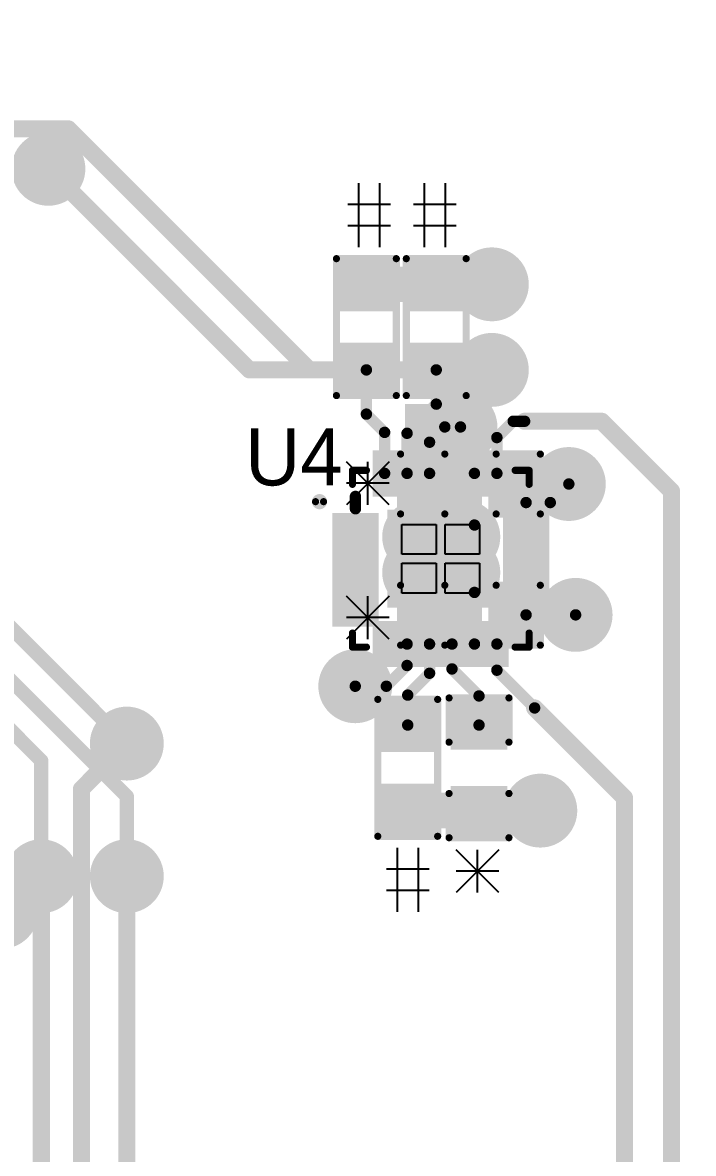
# Model space of a CAD drawing. Header units: millimetres. Extents: x 2.17 to 4.96, y 1.49 to 4.34.
# Drawn here: x 4.028 to 4.498, y 2.496 to 3.288 of the extents above; entities that cross this region are included whole.
import ezdxf

# ---------------------------------------------------------------- set-up
doc = ezdxf.new("R2010")
doc.units = ezdxf.units.MM
doc.header["$MEASUREMENT"] = 0
for name, color, linetype in [('BottomLayer', 5, 'Continuous'), ('BottomOverlay', 54, 'Continuous'), ('BottomPaste', 16, 'Continuous'), ('BottomSolder', 6, 'Continuous'), ('InternalPlane1', 76, 'Continuous'), ('InternalPlane2', 16, 'Continuous'), ('Mechanical2', 216, 'Continuous'), ('MultiLayer', 9, 'Continuous'), ('TopLayer', 1, 'Continuous'), ('TopOverlay', 2, 'Continuous'), ('TopPaste', 8, 'Continuous'), ('TopSolder', 216, 'Continuous'), ('ViaHoleLayer', 16, 'Continuous')]:
    doc.layers.add(name, color=color, linetype=linetype)

# ---------------------------------------------------------------- blocks, each defined once
blk = doc.blocks.new('R__0603_9')
at = {"layer": 'TopLayer'}
for points in [[(-0.045, 0.0175), (-0.045, -0.0175), (-0.015, 0.0175), (-0.015, -0.0175)], [(0.015, 0.0175), (0.015, -0.0175), (0.045, 0.0175), (0.045, -0.0175)]]:
    blk.add_solid(points, dxfattribs=at)
at = {"layer": 'TopOverlay', "const_width": 0.005}
for points in [[(-0.048, 0.021), (0.048, 0.021)], [(-0.048, 0.021), (-0.048, -0.021)], [(0.048, 0.021), (0.048, -0.021)], [(-0.048, -0.021), (0.048, -0.021)]]:
    blk.add_lwpolyline(points, dxfattribs=at)
at = {"layer": 'TopOverlay', "const_width": 0.0025}
for points in [[(-0.04925, 0.021, 1), (-0.04675, 0.021, 1)], [(-0.04925, 0.021, 1), (-0.04675, 0.021, 1)], [(0.04675, 0.021, 1), (0.04925, 0.021, 1)], [(0.04675, 0.021, 1), (0.04925, 0.021, 1)], [(-0.04925, -0.021, 1), (-0.04675, -0.021, 1)], [(-0.04925, -0.021, 1), (-0.04675, -0.021, 1)], [(0.04675, -0.021, 1), (0.04925, -0.021, 1)], [(0.04675, -0.021, 1), (0.04925, -0.021, 1)]]:
    blk.add_lwpolyline(points, format="xyb", close=True, dxfattribs=at)
at = {"layer": 'TopPaste'}
for points in [[(-0.045, 0.0175), (-0.045, -0.0175), (-0.015, 0.0175), (-0.015, -0.0175)], [(0.015, 0.0175), (0.015, -0.0175), (0.045, 0.0175), (0.045, -0.0175)]]:
    blk.add_solid(points, dxfattribs=at)
at = {"layer": 'TopSolder'}
for points in [[(-0.049, 0.0215), (-0.049, -0.0215), (-0.011, 0.0215), (-0.011, -0.0215)], [(0.011, 0.0215), (0.011, -0.0215), (0.049, 0.0215), (0.049, -0.0215)]]:
    blk.add_solid(points, dxfattribs=at)
blk = doc.blocks.new('R__0603_10')
at = {"layer": 'TopLayer'}
for points in [[(-0.045, 0.0175), (-0.045, -0.0175), (-0.015, 0.0175), (-0.015, -0.0175)], [(0.015, 0.0175), (0.015, -0.0175), (0.045, 0.0175), (0.045, -0.0175)]]:
    blk.add_solid(points, dxfattribs=at)
at = {"layer": 'TopOverlay', "const_width": 0.005}
for points in [[(-0.048, 0.021), (0.048, 0.021)], [(-0.048, 0.021), (-0.048, -0.021)], [(0.048, 0.021), (0.048, -0.021)], [(-0.048, -0.021), (0.048, -0.021)]]:
    blk.add_lwpolyline(points, dxfattribs=at)
at = {"layer": 'TopOverlay', "const_width": 0.0025}
for points in [[(-0.04925, 0.021, 1), (-0.04675, 0.021, 1)], [(-0.04925, 0.021, 1), (-0.04675, 0.021, 1)], [(0.04675, 0.021, 1), (0.04925, 0.021, 1)], [(0.04675, 0.021, 1), (0.04925, 0.021, 1)], [(-0.04925, -0.021, 1), (-0.04675, -0.021, 1)], [(-0.04925, -0.021, 1), (-0.04675, -0.021, 1)], [(0.04675, -0.021, 1), (0.04925, -0.021, 1)], [(0.04675, -0.021, 1), (0.04925, -0.021, 1)]]:
    blk.add_lwpolyline(points, format="xyb", close=True, dxfattribs=at)
at = {"layer": 'TopPaste'}
for points in [[(-0.045, 0.0175), (-0.045, -0.0175), (-0.015, 0.0175), (-0.015, -0.0175)], [(0.015, 0.0175), (0.015, -0.0175), (0.045, 0.0175), (0.045, -0.0175)]]:
    blk.add_solid(points, dxfattribs=at)
at = {"layer": 'TopSolder'}
for points in [[(-0.049, 0.0215), (-0.049, -0.0215), (-0.011, 0.0215), (-0.011, -0.0215)], [(0.011, 0.0215), (0.011, -0.0215), (0.049, 0.0215), (0.049, -0.0215)]]:
    blk.add_solid(points, dxfattribs=at)
blk = doc.blocks.new('R__0603_11')
at = {"layer": 'TopLayer'}
for points in [[(-0.045, 0.0175), (-0.045, -0.0175), (-0.015, 0.0175), (-0.015, -0.0175)], [(0.015, 0.0175), (0.015, -0.0175), (0.045, 0.0175), (0.045, -0.0175)]]:
    blk.add_solid(points, dxfattribs=at)
at = {"layer": 'TopOverlay', "const_width": 0.005}
for points in [[(-0.048, 0.021), (0.048, 0.021)], [(-0.048, 0.021), (-0.048, -0.021)], [(0.048, 0.021), (0.048, -0.021)], [(-0.048, -0.021), (0.048, -0.021)]]:
    blk.add_lwpolyline(points, dxfattribs=at)
at = {"layer": 'TopOverlay', "const_width": 0.0025}
for points in [[(-0.04925, 0.021, 1), (-0.04675, 0.021, 1)], [(-0.04925, 0.021, 1), (-0.04675, 0.021, 1)], [(0.04675, 0.021, 1), (0.04925, 0.021, 1)], [(0.04675, 0.021, 1), (0.04925, 0.021, 1)], [(-0.04925, -0.021, 1), (-0.04675, -0.021, 1)], [(-0.04925, -0.021, 1), (-0.04675, -0.021, 1)], [(0.04675, -0.021, 1), (0.04925, -0.021, 1)], [(0.04675, -0.021, 1), (0.04925, -0.021, 1)]]:
    blk.add_lwpolyline(points, format="xyb", close=True, dxfattribs=at)
at = {"layer": 'TopPaste'}
for points in [[(-0.045, 0.0175), (-0.045, -0.0175), (-0.015, 0.0175), (-0.015, -0.0175)], [(0.015, 0.0175), (0.015, -0.0175), (0.045, 0.0175), (0.045, -0.0175)]]:
    blk.add_solid(points, dxfattribs=at)
at = {"layer": 'TopSolder'}
for points in [[(-0.049, 0.0215), (-0.049, -0.0215), (-0.011, 0.0215), (-0.011, -0.0215)], [(0.011, 0.0215), (0.011, -0.0215), (0.049, 0.0215), (0.049, -0.0215)]]:
    blk.add_solid(points, dxfattribs=at)
blk = doc.blocks.new('24_QFN__3_3__14')
at = {"layer": 'TopLayer'}
for points in [[(-0.0437, 0.07203), (-0.0437, 0.04762), (-0.03504, 0.07203), (-0.03504, 0.04762)], [(-0.02795, 0.07203), (-0.02795, 0.04762), (-0.01929, 0.07203), (-0.01929, 0.04762)], [(-0.0122, 0.07203), (-0.0122, 0.04762), (-0.00354, 0.07203), (-0.00354, 0.04762)], [(0.00354, 0.07203), (0.00354, 0.04762), (0.0122, 0.07203), (0.0122, 0.04762)], [(0.01929, 0.07203), (0.01929, 0.04762), (0.02795, 0.07203), (0.02795, 0.04762)], [(0.03504, 0.07203), (0.03504, 0.04762), (0.0437, 0.07203), (0.0437, 0.04762)], [(0.07203, 0.0437), (0.04762, 0.0437), (0.07203, 0.03504), (0.04762, 0.03504)], [(-0.07203, 0.01929), (-0.04762, 0.01929), (-0.07203, 0.02795), (-0.04762, 0.02795)], [(0.03346, -0.03031), (0.03346, 0.03031), (-0.03346, -0.03031), (-0.03346, 0.03031)], [(0.07203, 0.02795), (0.04762, 0.02795), (0.07203, 0.01929), (0.04762, 0.01929)], [(-0.07203, 0.00354), (-0.04762, 0.00354), (-0.07203, 0.0122), (-0.04762, 0.0122)], [(0.07203, 0.0122), (0.04762, 0.0122), (0.07203, 0.00354), (0.04762, 0.00354)], [(-0.07203, -0.0122), (-0.04762, -0.0122), (-0.07203, -0.00354), (-0.04762, -0.00354)], [(0.07203, -0.00354), (0.04762, -0.00354), (0.07203, -0.0122), (0.04762, -0.0122)], [(-0.07203, -0.02795), (-0.04762, -0.02795), (-0.07203, -0.01929), (-0.04762, -0.01929)], [(0.07203, -0.01929), (0.04762, -0.01929), (0.07203, -0.02795), (0.04762, -0.02795)], [(-0.07203, -0.0437), (-0.04762, -0.0437), (-0.07203, -0.03504), (-0.04762, -0.03504)], [(0.07203, -0.03504), (0.04762, -0.03504), (0.07203, -0.0437), (0.04762, -0.0437)], [(-0.03504, -0.07203), (-0.03504, -0.04762), (-0.0437, -0.07203), (-0.0437, -0.04762)], [(-0.01929, -0.07203), (-0.01929, -0.04762), (-0.02795, -0.07203), (-0.02795, -0.04762)], [(-0.00354, -0.07203), (-0.00354, -0.04762), (-0.0122, -0.07203), (-0.0122, -0.04762)], [(0.0122, -0.07203), (0.0122, -0.04762), (0.00354, -0.07203), (0.00354, -0.04762)], [(0.02795, -0.07203), (0.02795, -0.04762), (0.01929, -0.07203), (0.01929, -0.04762)], [(0.0437, -0.07203), (0.0437, -0.04762), (0.03504, -0.07203), (0.03504, -0.04762)]]:
    blk.add_solid(points, dxfattribs=at)
at = {"layer": 'TopOverlay', "const_width": 0.005}
for points in [[(-0.06196, 0.05213), (-0.06196, 0.06197)], [(-0.06196, 0.06197), (-0.05212, 0.06197)], [(0.05213, 0.06197), (0.06197, 0.06197)], [(0.06197, 0.05213), (0.06197, 0.06197)], [(-0.06196, -0.06196), (-0.06196, -0.05212)], [(0.06197, -0.06196), (0.06197, -0.05212)], [(-0.06196, -0.06196), (-0.05212, -0.06196)], [(0.05213, -0.06196), (0.06197, -0.06196)]]:
    blk.add_lwpolyline(points, dxfattribs=at)
at = {"layer": 'TopOverlay'}
for points, const_width in [([(-0.06321, 0.06197, 1), (-0.06071, 0.06197, 1)], 0.0025), ([(-0.06321, 0.06197, 1), (-0.06071, 0.06197, 1)], 0.0025), ([(-0.05337, 0.06197, 1), (-0.05087, 0.06197, 1)], 0.0025), ([(0.05088, 0.06197, 1), (0.05338, 0.06197, 1)], 0.0025), ([(0.06072, 0.06197, 1), (0.06322, 0.06197, 1)], 0.0025), ([(0.06072, 0.06197, 1), (0.06322, 0.06197, 1)], 0.0025), ([(-0.06321, 0.05213, 1), (-0.06071, 0.05213, 1)], 0.0025), ([(0.06072, 0.05213, 1), (0.06322, 0.05213, 1)], 0.0025), ([(-0.08217, 0.04, 1), (-0.08783, 0.04, 1)], 0.005), ([(-0.08908, 0.04, 1), (-0.08658, 0.04, 1)], 0.0025), ([(-0.08342, 0.04, 1), (-0.08092, 0.04, 1)], 0.0025), ([(-0.06321, -0.05212, 1), (-0.06071, -0.05212, 1)], 0.0025), ([(0.06072, -0.05212, 1), (0.06322, -0.05212, 1)], 0.0025), ([(-0.06321, -0.06196, 1), (-0.06071, -0.06196, 1)], 0.0025), ([(-0.06321, -0.06196, 1), (-0.06071, -0.06196, 1)], 0.0025), ([(-0.05337, -0.06196, 1), (-0.05087, -0.06196, 1)], 0.0025), ([(0.05088, -0.06196, 1), (0.05338, -0.06196, 1)], 0.0025), ([(0.06072, -0.06196, 1), (0.06322, -0.06196, 1)], 0.0025), ([(0.06072, -0.06196, 1), (0.06322, -0.06196, 1)], 0.0025)]:
    blk.add_lwpolyline(points, format="xyb", close=True, dxfattribs=dict(at, const_width=const_width))
at = {"layer": 'TopPaste'}
for p, q in [((-0.0272, 0.00315), (-0.0272, 0.02402)), ((-0.0272, 0.02402), (-0.00315, 0.02402)), ((-0.00315, 0.02402), (-0.00315, 0.00315)), ((0.00315, 0.00315), (0.00315, 0.02402)), ((0.00315, 0.02402), (0.02717, 0.02402)), ((0.02717, 0.02402), (0.02717, 0.00315)), ((-0.00315, 0.00315), (-0.0272, 0.00315)), ((0.02717, 0.00315), (0.00315, 0.00315)), ((-0.02721, -0.02406), (-0.02721, -0.00315)), ((-0.02721, -0.00315), (-0.00315, -0.00315)), ((-0.00315, -0.00315), (-0.00315, -0.02406)), ((0.00316, -0.02406), (0.00316, -0.00315)), ((0.00316, -0.00315), (0.02717, -0.00315)), ((0.02717, -0.00315), (0.02717, -0.02406)), ((-0.00315, -0.02406), (-0.02721, -0.02406)), ((0.02717, -0.02406), (0.00316, -0.02406))]:
    blk.add_line(p, q, dxfattribs=at)
for points in [[(-0.0437, 0.07203), (-0.0437, 0.04762), (-0.03504, 0.07203), (-0.03504, 0.04762)], [(-0.02795, 0.07203), (-0.02795, 0.04762), (-0.01929, 0.07203), (-0.01929, 0.04762)], [(-0.0122, 0.07203), (-0.0122, 0.04762), (-0.00354, 0.07203), (-0.00354, 0.04762)], [(0.00354, 0.07203), (0.00354, 0.04762), (0.0122, 0.07203), (0.0122, 0.04762)], [(0.01929, 0.07203), (0.01929, 0.04762), (0.02795, 0.07203), (0.02795, 0.04762)], [(0.03504, 0.07203), (0.03504, 0.04762), (0.0437, 0.07203), (0.0437, 0.04762)], [(0.07203, 0.0437), (0.04762, 0.0437), (0.07203, 0.03504), (0.04762, 0.03504)], [(-0.07203, 0.01929), (-0.04762, 0.01929), (-0.07203, 0.02795), (-0.04762, 0.02795)], [(0.03346, -0.03031), (0.03346, 0.03031), (-0.03346, -0.03031), (-0.03346, 0.03031)], [(0.07203, 0.02795), (0.04762, 0.02795), (0.07203, 0.01929), (0.04762, 0.01929)], [(-0.07203, 0.00354), (-0.04762, 0.00354), (-0.07203, 0.0122), (-0.04762, 0.0122)], [(0.07203, 0.0122), (0.04762, 0.0122), (0.07203, 0.00354), (0.04762, 0.00354)], [(-0.07203, -0.0122), (-0.04762, -0.0122), (-0.07203, -0.00354), (-0.04762, -0.00354)], [(0.07203, -0.00354), (0.04762, -0.00354), (0.07203, -0.0122), (0.04762, -0.0122)], [(-0.07203, -0.02795), (-0.04762, -0.02795), (-0.07203, -0.01929), (-0.04762, -0.01929)], [(0.07203, -0.01929), (0.04762, -0.01929), (0.07203, -0.02795), (0.04762, -0.02795)], [(-0.07203, -0.0437), (-0.04762, -0.0437), (-0.07203, -0.03504), (-0.04762, -0.03504)], [(0.07203, -0.03504), (0.04762, -0.03504), (0.07203, -0.0437), (0.04762, -0.0437)], [(-0.03504, -0.07203), (-0.03504, -0.04762), (-0.0437, -0.07203), (-0.0437, -0.04762)], [(-0.01929, -0.07203), (-0.01929, -0.04762), (-0.02795, -0.07203), (-0.02795, -0.04762)], [(-0.00354, -0.07203), (-0.00354, -0.04762), (-0.0122, -0.07203), (-0.0122, -0.04762)], [(0.0122, -0.07203), (0.0122, -0.04762), (0.00354, -0.07203), (0.00354, -0.04762)], [(0.02795, -0.07203), (0.02795, -0.04762), (0.01929, -0.07203), (0.01929, -0.04762)], [(0.0437, -0.07203), (0.0437, -0.04762), (0.03504, -0.07203), (0.03504, -0.04762)]]:
    blk.add_solid(points, dxfattribs=at)
at = {"layer": 'TopSolder', "const_width": 0.008}
blk.add_lwpolyline([(-0.05983, 0.0437), (-0.05983, 0.03504)], dxfattribs=at)
at = {"layer": 'TopSolder', "const_width": 0.004}
for points in [[(-0.06183, 0.0437, 1), (-0.05783, 0.0437, 1)], [(-0.06183, 0.03504, 1), (-0.05783, 0.03504, 1)]]:
    blk.add_lwpolyline(points, format="xyb", close=True, dxfattribs=at)
at = {"layer": 'TopSolder'}
for points in [[(-0.0477, 0.07603), (-0.0477, 0.04362), (-0.03104, 0.07603), (-0.03104, 0.04362)], [(-0.03195, 0.07603), (-0.03195, 0.04362), (-0.01529, 0.07603), (-0.01529, 0.04362)], [(-0.0162, 0.07603), (-0.0162, 0.04362), (0.00046, 0.07603), (0.00046, 0.04362)], [(-0.00046, 0.07603), (-0.00046, 0.04362), (0.0162, 0.07603), (0.0162, 0.04362)], [(0.01529, 0.07603), (0.01529, 0.04362), (0.03195, 0.07603), (0.03195, 0.04362)], [(0.03104, 0.07603), (0.03104, 0.04362), (0.0477, 0.07603), (0.0477, 0.04362)], [(0.07603, 0.0477), (0.04362, 0.0477), (0.07603, 0.03104), (0.04362, 0.03104)], [(-0.07603, 0.01529), (-0.04362, 0.01529), (-0.07603, 0.03195), (-0.04362, 0.03195)], [(0.03746, -0.03431), (0.03746, 0.03431), (-0.03746, -0.03431), (-0.03746, 0.03431)], [(0.07603, 0.03195), (0.04362, 0.03195), (0.07603, 0.01529), (0.04362, 0.01529)], [(-0.07603, -0.00046), (-0.04362, -0.00046), (-0.07603, 0.0162), (-0.04362, 0.0162)], [(0.07603, 0.0162), (0.04362, 0.0162), (0.07603, -0.00046), (0.04362, -0.00046)], [(-0.07603, -0.0162), (-0.04362, -0.0162), (-0.07603, 0.00046), (-0.04362, 0.00046)], [(0.07603, 0.00046), (0.04362, 0.00046), (0.07603, -0.0162), (0.04362, -0.0162)], [(-0.07603, -0.03195), (-0.04362, -0.03195), (-0.07603, -0.01529), (-0.04362, -0.01529)], [(0.07603, -0.01529), (0.04362, -0.01529), (0.07603, -0.03195), (0.04362, -0.03195)], [(-0.07603, -0.0477), (-0.04362, -0.0477), (-0.07603, -0.03104), (-0.04362, -0.03104)], [(0.07603, -0.03104), (0.04362, -0.03104), (0.07603, -0.0477), (0.04362, -0.0477)], [(-0.03104, -0.07603), (-0.03104, -0.04362), (-0.0477, -0.07603), (-0.0477, -0.04362)], [(-0.01529, -0.07603), (-0.01529, -0.04362), (-0.03195, -0.07603), (-0.03195, -0.04362)], [(0.00046, -0.07603), (0.00046, -0.04362), (-0.0162, -0.07603), (-0.0162, -0.04362)], [(0.0162, -0.07603), (0.0162, -0.04362), (-0.00046, -0.07603), (-0.00046, -0.04362)], [(0.03195, -0.07603), (0.03195, -0.04362), (0.01529, -0.07603), (0.01529, -0.04362)], [(0.0477, -0.07603), (0.0477, -0.04362), (0.03104, -0.07603), (0.03104, -0.04362)]]:
    blk.add_solid(points, dxfattribs=at)
blk = doc.blocks.new('C__0603_31')
at = {"layer": 'TopLayer'}
for points in [[(-0.045, 0.0175), (-0.045, -0.0175), (-0.015, 0.0175), (-0.015, -0.0175)], [(0.015, 0.0175), (0.015, -0.0175), (0.045, 0.0175), (0.045, -0.0175)]]:
    blk.add_solid(points, dxfattribs=at)
at = {"layer": 'TopOverlay', "const_width": 0.005}
for points in [[(-0.049, 0.021), (-0.049, -0.021)], [(-0.049, 0.021), (-0.018, 0.021)], [(0.018, 0.021), (0.049, 0.021)], [(0.049, 0.021), (0.049, -0.021)], [(-0.049, -0.021), (-0.018, -0.021)], [(0.018, -0.021), (0.049, -0.021)]]:
    blk.add_lwpolyline(points, dxfattribs=at)
at = {"layer": 'TopOverlay', "const_width": 0.0025}
for points in [[(-0.05025, 0.021, 1), (-0.04775, 0.021, 1)], [(-0.05025, 0.021, 1), (-0.04775, 0.021, 1)], [(-0.01925, 0.021, 1), (-0.01675, 0.021, 1)], [(0.01675, 0.021, 1), (0.01925, 0.021, 1)], [(0.04775, 0.021, 1), (0.05025, 0.021, 1)], [(0.04775, 0.021, 1), (0.05025, 0.021, 1)], [(-0.05025, -0.021, 1), (-0.04775, -0.021, 1)], [(-0.05025, -0.021, 1), (-0.04775, -0.021, 1)], [(-0.01925, -0.021, 1), (-0.01675, -0.021, 1)], [(0.01675, -0.021, 1), (0.01925, -0.021, 1)], [(0.04775, -0.021, 1), (0.05025, -0.021, 1)], [(0.04775, -0.021, 1), (0.05025, -0.021, 1)]]:
    blk.add_lwpolyline(points, format="xyb", close=True, dxfattribs=at)
at = {"layer": 'TopPaste'}
for points in [[(-0.045, 0.0175), (-0.045, -0.0175), (-0.015, 0.0175), (-0.015, -0.0175)], [(0.015, 0.0175), (0.015, -0.0175), (0.045, 0.0175), (0.045, -0.0175)]]:
    blk.add_solid(points, dxfattribs=at)
at = {"layer": 'TopSolder'}
for points in [[(-0.04736, 0.01986), (-0.04736, -0.01986), (-0.01264, 0.01986), (-0.01264, -0.01986)], [(0.01264, 0.01986), (0.01264, -0.01986), (0.04736, 0.01986), (0.04736, -0.01986)]]:
    blk.add_solid(points, dxfattribs=at)
blk = doc.blocks.new('C__0603_B_32')
at = {"layer": 'BottomLayer'}
for points in [[(-0.015, -0.0175), (-0.015, 0.0175), (-0.045, -0.0175), (-0.045, 0.0175)], [(0.045, -0.0175), (0.045, 0.0175), (0.015, -0.0175), (0.015, 0.0175)]]:
    blk.add_solid(points, dxfattribs=at)
at = {"layer": 'BottomOverlay', "const_width": 0.005}
for points in [[(-0.049, 0.021), (-0.049, -0.021)], [(-0.018, 0.021), (-0.049, 0.021)], [(0.049, 0.021), (0.018, 0.021)], [(0.049, 0.021), (0.049, -0.021)], [(-0.018, -0.021), (-0.049, -0.021)], [(0.049, -0.021), (0.018, -0.021)]]:
    blk.add_lwpolyline(points, dxfattribs=at)
at = {"layer": 'BottomOverlay', "const_width": 0.0025}
for points in [[(-0.05025, 0.021, 1), (-0.04775, 0.021, 1)], [(-0.05025, 0.021, 1), (-0.04775, 0.021, 1)], [(-0.01925, 0.021, 1), (-0.01675, 0.021, 1)], [(0.01675, 0.021, 1), (0.01925, 0.021, 1)], [(0.04775, 0.021, 1), (0.05025, 0.021, 1)], [(0.04775, 0.021, 1), (0.05025, 0.021, 1)], [(-0.05025, -0.021, 1), (-0.04775, -0.021, 1)], [(-0.05025, -0.021, 1), (-0.04775, -0.021, 1)], [(-0.01925, -0.021, 1), (-0.01675, -0.021, 1)], [(0.01675, -0.021, 1), (0.01925, -0.021, 1)], [(0.04775, -0.021, 1), (0.05025, -0.021, 1)], [(0.04775, -0.021, 1), (0.05025, -0.021, 1)]]:
    blk.add_lwpolyline(points, format="xyb", close=True, dxfattribs=at)
at = {"layer": 'BottomPaste'}
for points in [[(-0.015, -0.0175), (-0.015, 0.0175), (-0.045, -0.0175), (-0.045, 0.0175)], [(0.045, -0.0175), (0.045, 0.0175), (0.015, -0.0175), (0.015, 0.0175)]]:
    blk.add_solid(points, dxfattribs=at)
at = {"layer": 'BottomSolder'}
for points in [[(-0.01264, -0.01986), (-0.01264, 0.01986), (-0.04736, -0.01986), (-0.04736, 0.01986)], [(0.04736, -0.01986), (0.04736, 0.01986), (0.01264, -0.01986), (0.01264, 0.01986)]]:
    blk.add_solid(points, dxfattribs=at)
blk = doc.blocks.new('C__0603_B_33')
at = {"layer": 'BottomLayer'}
for points in [[(-0.015, -0.0175), (-0.015, 0.0175), (-0.045, -0.0175), (-0.045, 0.0175)], [(0.045, -0.0175), (0.045, 0.0175), (0.015, -0.0175), (0.015, 0.0175)]]:
    blk.add_solid(points, dxfattribs=at)
at = {"layer": 'BottomOverlay', "const_width": 0.005}
for points in [[(-0.049, -0.021), (-0.049, 0.021)], [(-0.049, 0.021), (-0.018, 0.021)], [(0.018, 0.021), (0.049, 0.021)], [(0.049, -0.021), (0.049, 0.021)], [(-0.049, -0.021), (-0.018, -0.021)], [(0.018, -0.021), (0.049, -0.021)]]:
    blk.add_lwpolyline(points, dxfattribs=at)
at = {"layer": 'BottomOverlay', "const_width": 0.0025}
for points in [[(-0.05025, 0.021, 1), (-0.04775, 0.021, 1)], [(-0.05025, 0.021, 1), (-0.04775, 0.021, 1)], [(-0.01925, 0.021, 1), (-0.01675, 0.021, 1)], [(0.01675, 0.021, 1), (0.01925, 0.021, 1)], [(0.04775, 0.021, 1), (0.05025, 0.021, 1)], [(0.04775, 0.021, 1), (0.05025, 0.021, 1)], [(-0.05025, -0.021, 1), (-0.04775, -0.021, 1)], [(-0.05025, -0.021, 1), (-0.04775, -0.021, 1)], [(-0.01925, -0.021, 1), (-0.01675, -0.021, 1)], [(0.01675, -0.021, 1), (0.01925, -0.021, 1)], [(0.04775, -0.021, 1), (0.05025, -0.021, 1)], [(0.04775, -0.021, 1), (0.05025, -0.021, 1)]]:
    blk.add_lwpolyline(points, format="xyb", close=True, dxfattribs=at)
at = {"layer": 'BottomPaste'}
for points in [[(-0.015, -0.0175), (-0.015, 0.0175), (-0.045, -0.0175), (-0.045, 0.0175)], [(0.045, -0.0175), (0.045, 0.0175), (0.015, -0.0175), (0.015, 0.0175)]]:
    blk.add_solid(points, dxfattribs=at)
at = {"layer": 'BottomSolder'}
for points in [[(-0.01264, -0.01986), (-0.01264, 0.01986), (-0.04736, -0.01986), (-0.04736, 0.01986)], [(0.04736, -0.01986), (0.04736, 0.01986), (0.01264, -0.01986), (0.01264, 0.01986)]]:
    blk.add_solid(points, dxfattribs=at)

msp = doc.modelspace()

# ---------------------------------------------------------------- linework, layer by layer
at = {"layer": 'BottomLayer'}
for points, const_width in [([(4.04009, 3.186, 1), (4.05191, 3.186, 1)], 0.01181), ([(4.043, 3.186, 1), (4.049, 3.186, 1)], 0.006), ([(4.35109, 3.105, 1), (4.36291, 3.105, 1)], 0.01181), ([(4.35109, 3.045, 1), (4.36291, 3.045, 1)], 0.01181), ([(4.184, 3.045, 1), (4.19, 3.045, 1)], 0.006), ([(4.184, 3.045, 1), (4.19, 3.045, 1)], 0.006), ([(4.354, 3.045, 1), (4.36, 3.045, 1)], 0.006), ([(4.354, 3.045, 1), (4.36, 3.045, 1)], 0.006), ([(4.356, 3.045, 1), (4.362, 3.045, 1)], 0.006), ([(4.31775, 3.005, 1), (4.33025, 3.005, 1)], 0.0125), ([(4.32875, 3.005, 1), (4.34125, 3.005, 1)], 0.0125), ([(4.32909, 3.005, 1), (4.34091, 3.005, 1)], 0.01181), ([(4.367, 2.965, 1), (4.377, 2.965, 1)], 0.01), ([(4.40509, 2.965, 1), (4.41691, 2.965, 1)], 0.01181), ([(4.406, 2.965, 1), (4.416, 2.965, 1)], 0.01), ([(4.30009, 2.928, 1), (4.31191, 2.928, 1)], 0.01181), ([(4.33109, 2.928, 1), (4.34291, 2.928, 1)], 0.01181), ([(4.30009, 2.903, 1), (4.31191, 2.903, 1)], 0.01181), ([(4.33109, 2.903, 1), (4.34291, 2.903, 1)], 0.01181), ([(4.36575, 2.873, 1), (4.37825, 2.873, 1)], 0.0125), ([(4.366, 2.87325, 1), (4.3785, 2.87325, 1)], 0.0125), ([(4.366, 2.87325, 1), (4.3785, 2.87325, 1)], 0.0125), ([(4.4095, 2.87325, 1), (4.422, 2.87325, 1)], 0.0125), ([(4.40984, 2.87325, 1), (4.42165, 2.87325, 1)], 0.01181), ([(4.25531, 2.82321, 1), (4.26712, 2.82321, 1)], 0.01181), ([(4.09509, 2.783, 1), (4.10691, 2.783, 1)], 0.01181), ([(4.098, 2.783, 1), (4.104, 2.783, 1)], 0.006), ([(4.06619, 2.75119, 1), (4.07219, 2.75119, 1)], 0.006), ([(4.06619, 2.75119, 1), (4.07219, 2.75119, 1)], 0.006), ([(4.38509, 2.736, 1), (4.39691, 2.736, 1)], 0.01181), ([(4.03509, 2.69, 1), (4.04691, 2.69, 1)], 0.01181), ([(4.038, 2.69, 1), (4.044, 2.69, 1)], 0.006), ([(4.09509, 2.69, 1), (4.10691, 2.69, 1)], 0.01181), ([(4.098, 2.69, 1), (4.104, 2.69, 1)], 0.006)]:
    msp.add_lwpolyline(points, format="xyb", close=True, dxfattribs=dict(at, const_width=const_width))
for points, const_width in [([(4.046, 3.186), (4.187, 3.045)], 0.012), ([(4.187, 3.045), (4.357, 3.045)], 0.012), ([(4.357, 3.045), (4.359, 3.045)], 0.012), ([(4.324, 3.005), (4.335, 3.005)], 0.025), ([(4.372, 2.965), (4.411, 2.965)], 0.02), ([(4.372, 2.873), (4.37225, 2.87325)], 0.025), ([(4.37225, 2.87325), (4.41575, 2.87325)], 0.025), ([(4.06919, 2.75119), (4.101, 2.783)], 0.012), ([(4.06919, 2.1791), (4.06919, 2.75119)], 0.012), ([(4.041, 2.186), (4.041, 2.69)], 0.012), ([(4.101, 2.179), (4.101, 2.69)], 0.012)]:
    msp.add_lwpolyline(points, dxfattribs=dict(at, const_width=const_width))
for points in [[(4.296, 2.948), (4.35, 2.948), (4.296, 3.021), (4.35, 3.021)], [(4.293, 2.855), (4.35, 2.855), (4.293, 2.937), (4.35, 2.937)]]:
    msp.add_solid(points, dxfattribs=at)
at = {"layer": 'BottomOverlay'}
for p, q in [((4.285, 2.98049), (4.25501, 2.9505)), ((4.285, 2.9505), (4.25501, 2.98049)), ((4.27, 2.9505), (4.27, 2.98049)), ((4.285, 2.96549), (4.25501, 2.96549)), ((4.285, 2.88628), (4.25501, 2.85629)), ((4.285, 2.85629), (4.25501, 2.88628)), ((4.27, 2.85629), (4.27, 2.88628)), ((4.285, 2.87129), (4.25501, 2.87129))]:
    msp.add_line(p, q, dxfattribs=at)
at = {"layer": 'InternalPlane1', "const_width": 0.04}
msp.add_lwpolyline([(4.93976, 2.51612, -6.760445), (4.93618, 3.32971)], format="xyb", dxfattribs=at)
at = {"layer": 'InternalPlane1', "const_width": 0.02591}
for points in [[(4.03305, 3.186, 1), (4.05895, 3.186, 1)], [(4.34405, 3.045, 1), (4.36995, 3.045, 1)], [(4.39805, 2.965, 1), (4.42395, 2.965, 1)], [(4.29305, 2.928, 1), (4.31895, 2.928, 1)], [(4.32405, 2.928, 1), (4.34995, 2.928, 1)], [(4.29305, 2.903, 1), (4.31895, 2.903, 1)], [(4.32405, 2.903, 1), (4.34995, 2.903, 1)], [(4.08805, 2.783, 1), (4.11395, 2.783, 1)], [(4.37805, 2.736, 1), (4.40395, 2.736, 1)], [(4.02805, 2.69, 1), (4.05395, 2.69, 1)], [(4.08805, 2.69, 1), (4.11395, 2.69, 1)], [(4.00005, 2.665, 1), (4.02595, 2.665, 1)]]:
    msp.add_lwpolyline(points, format="xyb", close=True, dxfattribs=at)
at = {"layer": 'InternalPlane2', "const_width": 0.04}
msp.add_lwpolyline([(4.93976, 2.51612, -6.760445), (4.93618, 3.32971)], format="xyb", dxfattribs=at)
at = {"layer": 'InternalPlane2', "const_width": 0.02591}
for points in [[(4.03305, 3.186, 1), (4.05895, 3.186, 1)], [(4.34405, 3.105, 1), (4.36995, 3.105, 1)], [(4.34405, 3.045, 1), (4.36995, 3.045, 1)], [(4.32205, 3.005, 1), (4.34795, 3.005, 1)], [(4.4028, 2.87325, 1), (4.4287, 2.87325, 1)], [(4.24826, 2.82321, 1), (4.27417, 2.82321, 1)], [(4.08805, 2.783, 1), (4.11395, 2.783, 1)], [(4.02805, 2.69, 1), (4.05395, 2.69, 1)], [(4.08805, 2.69, 1), (4.11395, 2.69, 1)], [(4.00005, 2.665, 1), (4.02595, 2.665, 1)]]:
    msp.add_lwpolyline(points, format="xyb", close=True, dxfattribs=at)
at = {"layer": 'Mechanical2', "const_width": 0.015}
msp.add_lwpolyline([(4.9336, 2.5218, -6.818913), (4.92995, 3.32439)], format="xyb", dxfattribs=at)
at = {"layer": 'MultiLayer', "const_width": 0.01181}
for points in [[(4.04009, 3.186, 1), (4.05191, 3.186, 1)], [(4.35109, 3.105, 1), (4.36291, 3.105, 1)], [(4.35109, 3.045, 1), (4.36291, 3.045, 1)], [(4.32909, 3.005, 1), (4.34091, 3.005, 1)], [(4.40509, 2.965, 1), (4.41691, 2.965, 1)], [(4.30009, 2.928, 1), (4.31191, 2.928, 1)], [(4.33109, 2.928, 1), (4.34291, 2.928, 1)], [(4.30009, 2.903, 1), (4.31191, 2.903, 1)], [(4.33109, 2.903, 1), (4.34291, 2.903, 1)], [(4.40984, 2.87325, 1), (4.42165, 2.87325, 1)], [(4.25531, 2.82321, 1), (4.26712, 2.82321, 1)], [(4.09509, 2.783, 1), (4.10691, 2.783, 1)], [(4.38509, 2.736, 1), (4.39691, 2.736, 1)], [(4.03509, 2.69, 1), (4.04691, 2.69, 1)], [(4.09509, 2.69, 1), (4.10691, 2.69, 1)]]:
    msp.add_lwpolyline(points, format="xyb", close=True, dxfattribs=at)
at = {"layer": 'TopLayer'}
for points, const_width in [([(3.588, 3.214), (4.06, 3.214)], 0.012), ([(4.06, 3.214), (4.229, 3.045)], 0.012), ([(3.588, 3.186), (4.046, 3.186)], 0.012), ([(4.269, 3.105), (4.318, 3.105)], 0.025), ([(4.318, 3.105), (4.357, 3.105)], 0.025), ([(4.229, 3.045), (4.269, 3.045)], 0.012), ([(4.269, 3.014), (4.269, 3.045)], 0.008), ([(4.318, 3.045), (4.357, 3.045)], 0.012), ([(4.318, 3.021), (4.318, 3.045)], 0.008), ([(4.29755, 3.00055), (4.318, 3.021)], 0.008), ([(4.269, 3.014), (4.2818, 3.0012)], 0.008), ([(4.36054, 2.99754), (4.372, 3.009)], 0.008), ([(4.372, 3.009), (4.38, 3.009)], 0.008), ([(4.38, 3.009), (4.434, 3.009)], 0.012), ([(4.434, 3.009), (4.483, 2.96)], 0.012), ([(4.2818, 2.97245), (4.2818, 3.0012)], 0.008), ([(4.3133, 2.9943), (4.324, 3.005)], 0.008), ([(4.324, 3.005), (4.335, 3.005)], 0.008), ([(4.29755, 2.97245), (4.29755, 3.00055)], 0.008), ([(4.3133, 2.97245), (4.3133, 2.9943)], 0.008), ([(4.36054, 2.97245), (4.36054, 2.99754)], 0.008), ([(4.3448, 2.93624), (4.3448, 2.97245)], 0.008), ([(4.39799, 2.95199), (4.411, 2.965)], 0.008), ([(4.483, 2.391), (4.483, 2.96)], 0.012), ([(4.381, 2.95199), (4.39799, 2.95199)], 0.008), ([(4.32117, 2.91262), (4.3448, 2.93624)], 0.012), ([(3.95289, 2.93111), (4.101, 2.783)], 0.01), ([(4.32117, 2.91262), (4.3448, 2.889)], 0.012), ([(3.93557, 2.91143), (4.101, 2.746)], 0.01), ([(4.3448, 2.8528), (4.3448, 2.889)], 0.008), ([(4.381, 2.87325), (4.41575, 2.87325)], 0.008), ([(4.29755, 2.83776), (4.29755, 2.8528)], 0.008), ([(4.3133, 2.8323), (4.3133, 2.8528)], 0.008), ([(4.32905, 2.83534), (4.32905, 2.8528)], 0.008), ([(4.36054, 2.83446), (4.36054, 2.8528)], 0.008), ([(4.283, 2.82321), (4.29755, 2.83776)], 0.008), ([(4.32905, 2.83534), (4.348, 2.81639)], 0.008), ([(4.36054, 2.83446), (4.387, 2.808)], 0.008), ([(3.97932, 2.83269), (4.041, 2.771)], 0.01), ([(4.298, 2.817), (4.3133, 2.8323)], 0.008), ([(4.26121, 2.82321), (4.283, 2.82321)], 0.008), ([(4.298, 2.796), (4.298, 2.817)], 0.008), ([(4.348, 2.796), (4.348, 2.81639)], 0.008), ([(4.387, 2.808), (4.45, 2.745)], 0.012), ([(4.041, 2.69), (4.041, 2.771)], 0.01), ([(4.101, 2.69), (4.101, 2.746)], 0.01), ([(4.298, 2.736), (4.348, 2.736)], 0.025), ([(4.348, 2.736), (4.391, 2.736)], 0.025), ([(4.45, 2.456), (4.45, 2.745)], 0.012)]:
    msp.add_lwpolyline(points, dxfattribs=dict(at, const_width=const_width))
for points, const_width in [([(4.057, 3.214, 1), (4.063, 3.214, 1)], 0.006), ([(4.057, 3.214, 1), (4.063, 3.214, 1)], 0.006), ([(4.04009, 3.186, 1), (4.05191, 3.186, 1)], 0.01181), ([(4.043, 3.186, 1), (4.049, 3.186, 1)], 0.006), ([(4.26275, 3.105, 1), (4.27525, 3.105, 1)], 0.0125), ([(4.31175, 3.105, 1), (4.32425, 3.105, 1)], 0.0125), ([(4.31175, 3.105, 1), (4.32425, 3.105, 1)], 0.0125), ([(4.35075, 3.105, 1), (4.36325, 3.105, 1)], 0.0125), ([(4.35109, 3.105, 1), (4.36291, 3.105, 1)], 0.01181), ([(4.35109, 3.045, 1), (4.36291, 3.045, 1)], 0.01181), ([(4.226, 3.045, 1), (4.232, 3.045, 1)], 0.006), ([(4.226, 3.045, 1), (4.232, 3.045, 1)], 0.006), ([(4.266, 3.045, 1), (4.272, 3.045, 1)], 0.006), ([(4.267, 3.045, 1), (4.271, 3.045, 1)], 0.004), ([(4.315, 3.045, 1), (4.321, 3.045, 1)], 0.006), ([(4.316, 3.045, 1), (4.32, 3.045, 1)], 0.004), ([(4.354, 3.045, 1), (4.36, 3.045, 1)], 0.006), ([(4.316, 3.021, 1), (4.32, 3.021, 1)], 0.004), ([(4.316, 3.021, 1), (4.32, 3.021, 1)], 0.004), ([(4.267, 3.014, 1), (4.271, 3.014, 1)], 0.004), ([(4.267, 3.014, 1), (4.271, 3.014, 1)], 0.004), ([(4.32909, 3.005, 1), (4.34091, 3.005, 1)], 0.01181), ([(4.37, 3.009, 1), (4.374, 3.009, 1)], 0.004), ([(4.37, 3.009, 1), (4.374, 3.009, 1)], 0.004), ([(4.377, 3.009, 1), (4.383, 3.009, 1)], 0.006), ([(4.378, 3.009, 1), (4.382, 3.009, 1)], 0.004), ([(4.431, 3.009, 1), (4.437, 3.009, 1)], 0.006), ([(4.431, 3.009, 1), (4.437, 3.009, 1)], 0.006), ([(4.2798, 3.0012, 1), (4.2838, 3.0012, 1)], 0.004), ([(4.2798, 3.0012, 1), (4.2838, 3.0012, 1)], 0.004), ([(4.322, 3.005, 1), (4.326, 3.005, 1)], 0.004), ([(4.322, 3.005, 1), (4.326, 3.005, 1)], 0.004), ([(4.333, 3.005, 1), (4.337, 3.005, 1)], 0.004), ([(4.29555, 3.00055, 1), (4.29955, 3.00055, 1)], 0.004), ([(4.29555, 3.00055, 1), (4.29955, 3.00055, 1)], 0.004), ([(4.3113, 2.9943, 1), (4.3153, 2.9943, 1)], 0.004), ([(4.3113, 2.9943, 1), (4.3153, 2.9943, 1)], 0.004), ([(4.35854, 2.99754, 1), (4.36254, 2.99754, 1)], 0.004), ([(4.35854, 2.99754, 1), (4.36254, 2.99754, 1)], 0.004), ([(4.2798, 2.97245, 1), (4.2838, 2.97245, 1)], 0.004), ([(4.29555, 2.97245, 1), (4.29955, 2.97245, 1)], 0.004), ([(4.3113, 2.97245, 1), (4.3153, 2.97245, 1)], 0.004), ([(4.3428, 2.97245, 1), (4.3468, 2.97245, 1)], 0.004), ([(4.35854, 2.97245, 1), (4.36254, 2.97245, 1)], 0.004), ([(4.40509, 2.965, 1), (4.41691, 2.965, 1)], 0.01181), ([(4.409, 2.965, 1), (4.413, 2.965, 1)], 0.004), ([(4.48, 2.96, 1), (4.486, 2.96, 1)], 0.006), ([(4.48, 2.96, 1), (4.486, 2.96, 1)], 0.006), ([(4.379, 2.95199, 1), (4.383, 2.95199, 1)], 0.004), ([(4.39599, 2.95199, 1), (4.39999, 2.95199, 1)], 0.004), ([(4.39599, 2.95199, 1), (4.39999, 2.95199, 1)], 0.004), ([(4.3418, 2.93624, 1), (4.3478, 2.93624, 1)], 0.006), ([(4.30009, 2.928, 1), (4.31191, 2.928, 1)], 0.01181), ([(4.33109, 2.928, 1), (4.34291, 2.928, 1)], 0.01181), ([(4.3428, 2.93624, 1), (4.3468, 2.93624, 1)], 0.004), ([(4.31817, 2.91262, 1), (4.32417, 2.91262, 1)], 0.006), ([(4.31817, 2.91262, 1), (4.32417, 2.91262, 1)], 0.006), ([(4.30009, 2.903, 1), (4.31191, 2.903, 1)], 0.01181), ([(4.33109, 2.903, 1), (4.34291, 2.903, 1)], 0.01181), ([(4.3418, 2.889, 1), (4.3478, 2.889, 1)], 0.006), ([(4.3428, 2.889, 1), (4.3468, 2.889, 1)], 0.004), ([(4.40984, 2.87325, 1), (4.42165, 2.87325, 1)], 0.01181), ([(4.379, 2.87325, 1), (4.383, 2.87325, 1)], 0.004), ([(4.41375, 2.87325, 1), (4.41775, 2.87325, 1)], 0.004), ([(4.29555, 2.8528, 1), (4.29955, 2.8528, 1)], 0.004), ([(4.3113, 2.8528, 1), (4.3153, 2.8528, 1)], 0.004), ([(4.32705, 2.8528, 1), (4.33105, 2.8528, 1)], 0.004), ([(4.3428, 2.8528, 1), (4.3468, 2.8528, 1)], 0.004), ([(4.35854, 2.8528, 1), (4.36254, 2.8528, 1)], 0.004), ([(4.29555, 2.83776, 1), (4.29955, 2.83776, 1)], 0.004), ([(4.29555, 2.83776, 1), (4.29955, 2.83776, 1)], 0.004), ([(4.32705, 2.83534, 1), (4.33105, 2.83534, 1)], 0.004), ([(4.32705, 2.83534, 1), (4.33105, 2.83534, 1)], 0.004), ([(4.35854, 2.83446, 1), (4.36254, 2.83446, 1)], 0.004), ([(4.35854, 2.83446, 1), (4.36254, 2.83446, 1)], 0.004), ([(4.25531, 2.82321, 1), (4.26712, 2.82321, 1)], 0.01181), ([(4.3113, 2.8323, 1), (4.3153, 2.8323, 1)], 0.004), ([(4.3113, 2.8323, 1), (4.3153, 2.8323, 1)], 0.004), ([(4.25921, 2.82321, 1), (4.26321, 2.82321, 1)], 0.004), ([(4.281, 2.82321, 1), (4.285, 2.82321, 1)], 0.004), ([(4.281, 2.82321, 1), (4.285, 2.82321, 1)], 0.004), ([(4.296, 2.817, 1), (4.3, 2.817, 1)], 0.004), ([(4.296, 2.817, 1), (4.3, 2.817, 1)], 0.004), ([(4.346, 2.81639, 1), (4.35, 2.81639, 1)], 0.004), ([(4.346, 2.81639, 1), (4.35, 2.81639, 1)], 0.004), ([(4.384, 2.808, 1), (4.39, 2.808, 1)], 0.006), ([(4.385, 2.808, 1), (4.389, 2.808, 1)], 0.004), ([(4.296, 2.796, 1), (4.3, 2.796, 1)], 0.004), ([(4.346, 2.796, 1), (4.35, 2.796, 1)], 0.004), ([(4.09509, 2.783, 1), (4.10691, 2.783, 1)], 0.01181), ([(4.0985, 2.783, 1), (4.1035, 2.783, 1)], 0.005), ([(4.0385, 2.771, 1), (4.0435, 2.771, 1)], 0.005), ([(4.0385, 2.771, 1), (4.0435, 2.771, 1)], 0.005), ([(4.0985, 2.746, 1), (4.1035, 2.746, 1)], 0.005), ([(4.0985, 2.746, 1), (4.1035, 2.746, 1)], 0.005), ([(4.29175, 2.736, 1), (4.30425, 2.736, 1)], 0.0125), ([(4.34175, 2.736, 1), (4.35425, 2.736, 1)], 0.0125), ([(4.34175, 2.736, 1), (4.35425, 2.736, 1)], 0.0125), ([(4.38475, 2.736, 1), (4.39725, 2.736, 1)], 0.0125), ([(4.38509, 2.736, 1), (4.39691, 2.736, 1)], 0.01181), ([(4.447, 2.745, 1), (4.453, 2.745, 1)], 0.006), ([(4.447, 2.745, 1), (4.453, 2.745, 1)], 0.006), ([(4.03509, 2.69, 1), (4.04691, 2.69, 1)], 0.01181), ([(4.09509, 2.69, 1), (4.10691, 2.69, 1)], 0.01181), ([(4.0385, 2.69, 1), (4.0435, 2.69, 1)], 0.005), ([(4.0985, 2.69, 1), (4.1035, 2.69, 1)], 0.005)]:
    msp.add_lwpolyline(points, format="xyb", close=True, dxfattribs=dict(at, const_width=const_width))
at = {"layer": 'TopOverlay'}
for p, q in [((4.26351, 3.17599), (4.26351, 3.131)), ((4.2785, 3.131), (4.2785, 3.17599)), ((4.30951, 3.17599), (4.30951, 3.131)), ((4.3245, 3.131), (4.3245, 3.17599)), ((4.26351, 3.16099), (4.25601, 3.16099)), ((4.286, 3.16099), (4.26351, 3.16099)), ((4.30951, 3.16099), (4.30201, 3.16099)), ((4.332, 3.16099), (4.30951, 3.16099)), ((4.286, 3.146), (4.25601, 3.146)), ((4.332, 3.146), (4.30201, 3.146)), ((4.29051, 2.70999), (4.29051, 2.665)), ((4.3055, 2.665), (4.3055, 2.70999)), ((4.36198, 2.70849), (4.33199, 2.6785)), ((4.36198, 2.6785), (4.33199, 2.70849)), ((4.34699, 2.6785), (4.34699, 2.70849)), ((4.29051, 2.69499), (4.28301, 2.69499)), ((4.313, 2.69499), (4.29051, 2.69499)), ((4.36198, 2.69349), (4.33199, 2.69349)), ((4.313, 2.68), (4.28301, 2.68))]:
    msp.add_line(p, q, dxfattribs=at)
at = {"layer": 'ViaHoleLayer', "const_width": 0.00591}
for points in [[(4.04305, 3.186, 1), (4.04895, 3.186, 1)], [(4.35405, 3.105, 1), (4.35995, 3.105, 1)], [(4.35405, 3.045, 1), (4.35995, 3.045, 1)], [(4.33205, 3.005, 1), (4.33795, 3.005, 1)], [(4.40805, 2.965, 1), (4.41395, 2.965, 1)], [(4.30305, 2.928, 1), (4.30895, 2.928, 1)], [(4.33405, 2.928, 1), (4.33995, 2.928, 1)], [(4.30305, 2.903, 1), (4.30895, 2.903, 1)], [(4.33405, 2.903, 1), (4.33995, 2.903, 1)], [(4.4128, 2.87325, 1), (4.4187, 2.87325, 1)], [(4.25826, 2.82321, 1), (4.26417, 2.82321, 1)], [(4.09805, 2.783, 1), (4.10395, 2.783, 1)], [(4.38805, 2.736, 1), (4.39395, 2.736, 1)], [(4.03805, 2.69, 1), (4.04395, 2.69, 1)], [(4.09805, 2.69, 1), (4.10395, 2.69, 1)]]:
    msp.add_lwpolyline(points, format="xyb", close=True, dxfattribs=at)

# ---------------------------------------------------------------- block references
for name, p, rotation in [('R__0603_9', (4.269, 3.075), 90), ('R__0603_10', (4.318, 3.075), 90), ('C__0603_B_33', (4.342, 2.965), 360), ('C__0603_B_32', (4.342, 2.873), 180), ('R__0603_11', (4.298, 2.766), 90), ('C__0603_31', (4.348, 2.766), 90)]:
    msp.add_blockref(name, p, dxfattribs=dict(rotation=rotation))
msp.add_blockref('24_QFN__3_3__14', (4.32117, 2.91262))

# ---------------------------------------------------------------- texts
at = {"layer": 'TopOverlay'}
msp.add_text('U4', height=0.04, dxfattribs=at).set_placement((4.184, 2.964))

doc.saveas('drawing.dxf')
